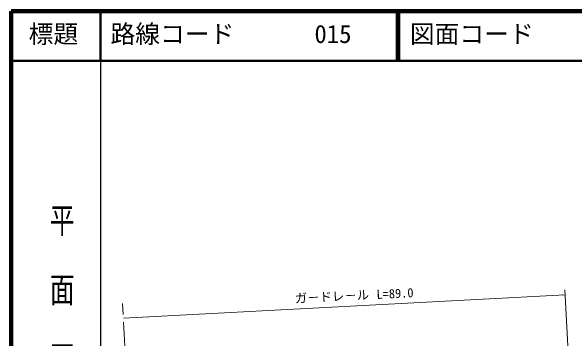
# Model space of a CAD drawing. Units: millimetres, scale not verified. Extents: x 40165 to 680165, y 20546 to 380546.
# Drawn here: x 40165 to 153808, y 314586 to 380546 of the extents above; entities that cross this region are included whole.
import ezdxf
from ezdxf.enums import TextEntityAlignment as Align

# ---------------------------------------------------------------- set-up
doc = ezdxf.new("R2010")
doc.units = ezdxf.units.MM
doc.header["$LTSCALE"] = 1000
doc.linetypes.add('CHAIN', pattern=[18.5, 12, -1.5, 3.5, -1.5])
for name, color, linetype, lineweight in [('M-BMK', 2, 'CHAIN', 13), ('M-STR-HTXT', 7, 'Continuous', 13), ('M-TTL', 2, 'Continuous', 140), ('M-TTL-BAND', 7, 'Continuous', 25), ('M-TTL-LINE', 7, 'Continuous', 50), ('M-TTL-TXT', 7, 'Continuous', 13)]:
    doc.layers.add(name, color=color, linetype=linetype, lineweight=lineweight)
doc.styles.add('@ＭＳ ゴシック', font='')
doc.styles.add('ＭＳ ゴシック', font='')
doc.styles.get('@ＭＳ ゴシック').set_extended_font_data('@MS Gothic')
doc.styles.get('ＭＳ ゴシック').set_extended_font_data('MS Gothic')

msp = doc.modelspace()

# ---------------------------------------------------------------- linework, layer by layer
at = {"layer": 'M-BMK'}
msp.add_line((64401, 287489), (62623, 321670), dxfattribs=at)
at = {"layer": 'M-STR-HTXT'}
for p, q in [((151817, 324425), (152476, 311955)), ((62776, 318720), (151870, 323427)), ((151280, 323395), (151413, 323402))]:
    msp.add_line(p, q, dxfattribs=at)
at = {"layer": 'M-TTL'}
for p, q in [((40165, 380546), (40165, 20546)), ((680165, 380546), (40165, 380546))]:
    msp.add_line(p, q, dxfattribs=at)
at = {"layer": 'M-TTL-BAND'}
msp.add_line((58165, 370546), (58165, 20546), dxfattribs=at)
at = {"layer": 'M-TTL-LINE'}
for p, q in [((58165, 380546), (58165, 370546)), ((117915, 380546), (117915, 370546)), ((118415, 380546), (118415, 370546)), ((40165, 370546), (680165, 370546))]:
    msp.add_line(p, q, dxfattribs=at)

# ---------------------------------------------------------------- texts
at = {"layer": 'M-STR-HTXT', "style": 'ＭＳ ゴシック'}
for s, p in [('ガ－ドレ－ル', (97420, 321228)), ('L=89.0', (113899, 322037))]:
    msp.add_text(s, height=1833, rotation=3, dxfattribs=at).set_placement(p, align=Align.BOTTOM_LEFT)
at = {"layer": 'M-TTL-BAND', "style": '@ＭＳ ゴシック', "width": 1.4}
msp.add_text('平  面  図', height=3666, rotation=270, dxfattribs=at).set_placement((47442, 342021), align=Align.BOTTOM_LEFT)
at = {"layer": 'M-TTL-TXT', "style": 'ＭＳ ゴシック'}
for s, p in [('標題', (43665, 373046)), ('路線コード', (60165, 373046)), ('015', (101307, 373046)), ('図面コード', (120545, 373046))]:
    msp.add_text(s, height=3666, dxfattribs=at).set_placement(p, align=Align.BOTTOM_LEFT)

doc.saveas('drawing.dxf')
